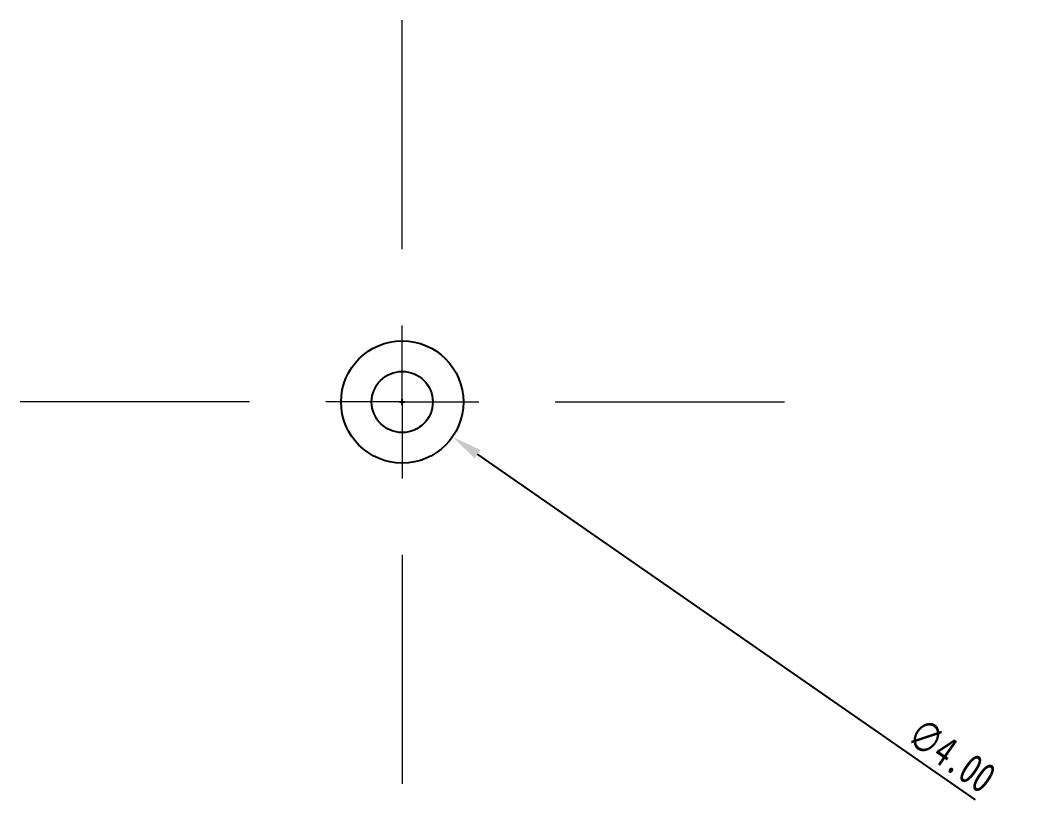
# Model space of a CAD drawing. Header units: millimetres. Extents: x 1580 to 3807, y -141 to 840.
# Drawn here: x 1802.84 to 1835.64, y 119.56 to 145.71 of the extents above; entities that cross this region are included whole.
import ezdxf

# ---------------------------------------------------------------- set-up
doc = ezdxf.new("R2010")
doc.units = ezdxf.units.MM
doc.header["$PDSIZE"] = -1
doc.styles.add('SLDTEXTSTYLE0', font='TXT', dxfattribs={"width": 0.75})
doc.dimstyles.new('SLDDIMSTYLE0', dxfattribs={"dimtxt": 1, "dimasz": 1, "dimexe": 0, "dimexo": 0.0625, "dimgap": 0.25, "dimtad": 1, "dimrnd": 1e-09, "dimzin": 4, "dimdsep": 46, "dimtxsty": 'SLDTEXTSTYLE0', "dimsah": 1, "dimcen": 0.09, "dimadec": 0, "dimazin": 1, "dimtfac": 1, "dimtofl": 0, "dimtmove": 0, "dimatfit": 3, "dimfxl": 1, "dimfrac": 2, "dimtolj": 1, "dimtzin": 12, "dimarcsym": 0})

# ---------------------------------------------------------------- blocks, each defined once
blk = doc.blocks.new('*D39')
at = {"color": 0, "linetype": 'Continuous', "lineweight": -2, "transparency": 16777216}
for p, q in [((1815.253, 133.209), (1815.433, 133.209)), ((1815.343, 133.119), (1815.343, 133.299)), ((1834.097, 120.193), (1817.808, 131.499))]:
    blk.add_line(p, q, dxfattribs=at)
at = {"color": 0, "linetype": 'Continuous', "transparency": 16777216}
blk.add_solid([(1817.903, 131.636), (1817.713, 131.362), (1816.986, 132.069)], dxfattribs=at)
at = {"layer": 'Defpoints', "color": 0, "linetype": 'Continuous', "transparency": 16777216}
for p in [(1813.7, 134.35), (1816.986, 132.069)]:
    blk.add_point(p, dxfattribs=at)
at = {"color": 0, "linetype": 'Continuous', "lineweight": 18, "transparency": 16777216, "insert": (1832.345, 122.93), "char_height": 1, "attachment_point": 1, "rotation": 325.236, "style": 'SLDTEXTSTYLE0'}
blk.add_mtext('\\A1;∅4.00', dxfattribs=at)
blk = doc.blocks.new('SW_CENTERMARKSYMBOL_0')
at = {"color": 0, "linetype": 'Continuous', "lineweight": 18}
for p, q in [((0, 5), (0, 12.5)), ((0, 0), (0, 2.5)), ((-5, 0), (-12.5, 0)), ((0, 0), (-2.5, 0)), ((0, 0), (0, -2.5)), ((0, 0), (2.5, 0)), ((5, 0), (12.5, 0)), ((0, -5), (0, -12.5))]:
    blk.add_line(p, q, dxfattribs=at)

msp = doc.modelspace()

# ---------------------------------------------------------------- linework, layer by layer
at = {"color": 7, "linetype": 'Continuous', "lineweight": 25}
for radius in [2, 1]:
    msp.add_circle((1815.343, 133.209), radius, dxfattribs=at)
msp.add_open_spline([(1815.987, 131.315), (1815.999, 131.318), (1816.01, 131.321), (1816.022, 131.324)], degree=3, dxfattribs=at)

# ---------------------------------------------------------------- block references
at = {"color": 7, "linetype": 'Continuous', "lineweight": 0}
msp.add_blockref('SW_CENTERMARKSYMBOL_0', (1815.343, 133.209), dxfattribs=at)

# ---------------------------------------------------------------- dimensions: what is measured, and where the dimension line sits
at = {"color": 7, "linetype": 'Continuous', "lineweight": 18}
dim = msp.add_diameter_dim_2p(p1=(1813.7, 134.35), p2=(1816.986, 132.069), dimstyle='SLDDIMSTYLE0', dxfattribs=at)
dim.commit()
dim.dimension.update_dxf_attribs({"geometry": '*D39', "text_midpoint": (1832.762, 121.119), "dimtype": 163})

doc.saveas('drawing.dxf')
